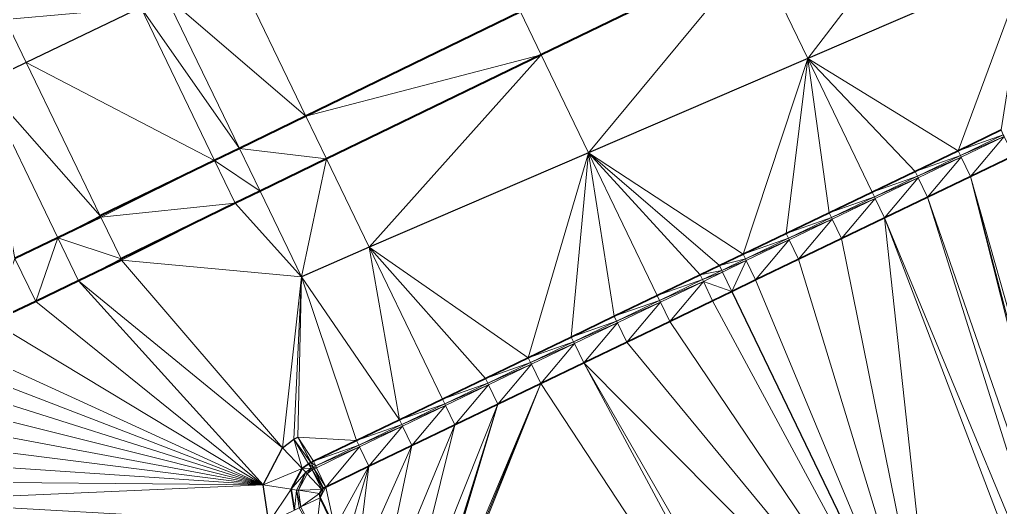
# Model space of a CAD drawing. Header units: metres. Extents: x 246428 to 246884, y 7418966 to 7419490.
# Drawn here: x 246556.72 to 246577.28, y 7419374.06 to 7419384.3 of the extents above; entities that cross this region are included whole.
import ezdxf

# ---------------------------------------------------------------- set-up
doc = ezdxf.new("R2010")
doc.units = ezdxf.units.M
doc.linetypes.add('blank name', pattern=[0])
doc.linetypes.add('HIDDEN', pattern=[9.525, 6.35, -3.175])
doc.layers.add('_12D_UNMAPPED', color=7, linetype='Continuous')
for name, color, linetype, lineweight in [('BATTER', 250, 'HIDDEN', 25), ('DRAINAGE_SWALE', 7, 'CHANNEL_DASHDOT_X4', 40), ('GRADELINES', 250, 'HIDDEN', 25)]:
    doc.layers.add(name, color=color, linetype=linetype, lineweight=lineweight)
for name, color, linetype, lineweight, true_color in [('KERB_BACK', 7, 'Continuous', 35, 0x5fd2ff), ('KERB_LINE', 7, 'Continuous', 18, 0xb9b9b9), ('KERB_LIP', 7, 'Continuous', 35, 0x5fd2ff), ('KERB_TOP', 7, 'Continuous', 18, 0xb9b9b9)]:
    doc.layers.add(name, color=color, linetype=linetype, lineweight=lineweight, true_color=true_color)
doc.styles.get("Standard").update_dxf_attribs({"font": 'romans.shx', "width": 0.65})
doc.linetypes.add('CHANNEL_DASHDOT_X4', pattern='A,6,-1,1,-1,0.004,[">",Standard,S=4,R=0,X=0,Y=-1.7144],0.004,1,-1,6,-1,1,-1', length=20.008)

msp = doc.modelspace()

# ---------------------------------------------------------------- linework, layer by layer
at = {"layer": '_12D_UNMAPPED', "color": 3, "linetype": 'blank name', "lineweight": 0}
for points in [[(246572.151, 7419385.741, 31.623), (246576.648, 7419387.926, 31.702), (246573.24, 7419383.483, 32.25)], [(246576.648, 7419387.926, 31.702), (246577.838, 7419385.459, 32.387), (246573.24, 7419383.483, 32.25)], [(246567.653, 7419383.557, 31.545), (246567.219, 7419384.457, 31.525), (246572.151, 7419385.741, 31.623)], [(246568.644, 7419381.503, 32.115), (246567.653, 7419383.557, 31.545), (246572.151, 7419385.741, 31.623)], [(246568.644, 7419381.503, 32.115), (246572.151, 7419385.741, 31.623), (246573.24, 7419383.483, 32.25)], [(246559.78, 7419384.804, 32.312), (246561.176, 7419385.477, 32.335), (246562.722, 7419382.273, 31.446)], [(246561.176, 7419385.477, 32.335), (246567.219, 7419384.457, 31.525), (246562.722, 7419382.273, 31.446)], [(246577.838, 7419385.459, 32.387), (246576.392, 7419381.546, 32.422), (246573.24, 7419383.483, 32.25)], [(246577.293, 7419381.981, 32.447), (246576.392, 7419381.546, 32.422), (246577.838, 7419385.459, 32.387)], [(246559.259, 7419384.552, 32.304), (246559.78, 7419384.804, 32.312), (246561.327, 7419381.595, 31.422)], [(246559.78, 7419384.804, 32.312), (246562.722, 7419382.273, 31.446), (246561.327, 7419381.595, 31.422)], [(246559.78, 7419384.804, 32.312), (246561.327, 7419381.595, 31.422), (246561.327, 7419381.595, 31.422)], [(246559.78, 7419384.804, 32.312), (246559.78, 7419384.804, 32.312), (246561.327, 7419381.595, 31.422)], [(246556.426, 7419384.296, 32.274), (246559.259, 7419384.552, 32.304), (246556.86, 7419383.396, 32.264)], [(246556.86, 7419383.396, 32.264), (246559.259, 7419384.552, 32.304), (246560.807, 7419381.342, 31.413)], [(246559.259, 7419384.552, 32.304), (246561.327, 7419381.595, 31.422), (246560.807, 7419381.342, 31.413)], [(246559.259, 7419384.552, 32.304), (246559.259, 7419384.552, 32.304), (246560.807, 7419381.342, 31.413)], [(246559.259, 7419384.552, 32.304), (246560.807, 7419381.342, 31.413), (246560.807, 7419381.342, 31.413)], [(246562.722, 7419382.273, 31.446), (246567.219, 7419384.457, 31.525), (246567.653, 7419383.557, 31.545)], [(246556.426, 7419384.296, 32.274), (246556.86, 7419383.396, 32.264), (246555.959, 7419382.961, 32.234)], [(246556.86, 7419383.396, 32.264), (246556.426, 7419384.296, 32.274), (246556.86, 7419383.396, 32.264)], [(246556.426, 7419384.296, 32.274), (246556.426, 7419384.296, 32.274), (246556.86, 7419383.396, 32.264)], [(246556.426, 7419384.296, 32.274), (246556.86, 7419383.396, 32.264), (246556.86, 7419383.396, 32.264)], [(246562.722, 7419382.273, 31.446), (246567.653, 7419383.557, 31.545), (246563.156, 7419381.372, 31.466)], [(246563.156, 7419381.372, 31.466), (246567.653, 7419383.557, 31.545), (246564.05, 7419379.519, 31.98)], [(246567.653, 7419383.557, 31.545), (246568.644, 7419381.503, 32.115), (246564.05, 7419379.519, 31.98)], [(246571.888, 7419379.374, 32.301), (246568.644, 7419381.503, 32.115), (246573.24, 7419383.483, 32.25)], [(246572.789, 7419379.809, 32.325), (246571.888, 7419379.374, 32.301), (246573.24, 7419383.483, 32.25)], [(246573.69, 7419380.243, 32.349), (246572.789, 7419379.809, 32.325), (246573.24, 7419383.483, 32.25)], [(246575.491, 7419381.112, 32.398), (246574.59, 7419380.677, 32.374), (246573.24, 7419383.483, 32.25)], [(246574.59, 7419380.677, 32.374), (246573.69, 7419380.243, 32.349), (246573.24, 7419383.483, 32.25)], [(246576.392, 7419381.546, 32.422), (246575.491, 7419381.112, 32.398), (246573.24, 7419383.483, 32.25)], [(246555.959, 7419382.961, 32.234), (246556.86, 7419383.396, 32.264), (246558.412, 7419380.179, 31.371)], [(246556.86, 7419383.396, 32.264), (246558.412, 7419380.179, 31.371), (246558.412, 7419380.179, 31.371)], [(246556.86, 7419383.396, 32.264), (246556.86, 7419383.396, 32.264), (246558.412, 7419380.179, 31.371)], [(246556.86, 7419383.396, 32.264), (246556.86, 7419383.396, 32.264), (246556.86, 7419383.396, 32.264)], [(246556.86, 7419383.396, 32.264), (246560.807, 7419381.342, 31.413), (246558.412, 7419380.179, 31.371)], [(246555.959, 7419382.961, 32.234), (246557.523, 7419379.719, 31.334), (246556.622, 7419379.284, 31.304)], [(246557.523, 7419379.719, 31.334), (246555.959, 7419382.961, 32.234), (246558.412, 7419380.179, 31.371)], [(246561.327, 7419381.595, 31.422), (246562.722, 7419382.273, 31.446), (246563.156, 7419381.372, 31.466)], [(246577.34, 7419381.881, 32.447), (246576.392, 7419381.546, 32.422), (246577.293, 7419381.981, 32.447)], [(246577.34, 7419381.881, 32.447), (246576.44, 7419381.447, 32.422), (246576.392, 7419381.546, 32.422)], [(246577.358, 7419381.845, 32.297), (246576.44, 7419381.447, 32.422), (246577.34, 7419381.881, 32.447)], [(246577.358, 7419381.845, 32.297), (246576.457, 7419381.411, 32.272), (246576.44, 7419381.447, 32.422)], [(246576.652, 7419381.006, 32.297), (246576.457, 7419381.411, 32.272), (246577.358, 7419381.845, 32.297)], [(246577.553, 7419381.44, 32.322), (246576.652, 7419381.006, 32.297), (246577.358, 7419381.845, 32.297)], [(246560.807, 7419381.342, 31.413), (246561.327, 7419381.595, 31.422), (246561.761, 7419380.694, 31.442)], [(246561.327, 7419381.595, 31.422), (246561.761, 7419380.694, 31.442), (246561.761, 7419380.694, 31.442)], [(246561.327, 7419381.595, 31.422), (246561.327, 7419381.595, 31.422), (246561.761, 7419380.694, 31.442)], [(246561.327, 7419381.595, 31.422), (246563.156, 7419381.372, 31.466), (246561.761, 7419380.694, 31.442)], [(246561.761, 7419380.694, 31.442), (246563.156, 7419381.372, 31.466), (246562.626, 7419378.903, 31.939)], [(246563.156, 7419381.372, 31.466), (246564.05, 7419379.519, 31.98), (246562.626, 7419378.903, 31.939)], [(246568.644, 7419381.503, 32.115), (246567.384, 7419377.202, 32.087), (246564.05, 7419379.519, 31.98)], [(246568.285, 7419377.637, 32.132), (246567.384, 7419377.202, 32.087), (246568.644, 7419381.503, 32.115)], [(246569.186, 7419378.071, 32.177), (246568.285, 7419377.637, 32.132), (246568.644, 7419381.503, 32.115)], [(246570.087, 7419378.506, 32.222), (246569.186, 7419378.071, 32.177), (246568.644, 7419381.503, 32.115)], [(246571.389, 7419379.134, 32.287), (246568.644, 7419381.503, 32.115), (246571.888, 7419379.374, 32.301)], [(246570.087, 7419378.506, 32.222), (246568.644, 7419381.503, 32.115), (246570.987, 7419378.94, 32.267)], [(246570.987, 7419378.94, 32.267), (246568.644, 7419381.503, 32.115), (246571.389, 7419379.134, 32.287)], [(246576.44, 7419381.447, 32.422), (246575.491, 7419381.112, 32.398), (246576.392, 7419381.546, 32.422)], [(246576.44, 7419381.447, 32.422), (246575.539, 7419381.013, 32.398), (246575.491, 7419381.112, 32.398)], [(246576.457, 7419381.411, 32.272), (246575.539, 7419381.013, 32.398), (246576.44, 7419381.447, 32.422)], [(246576.457, 7419381.411, 32.272), (246575.556, 7419380.977, 32.248), (246575.539, 7419381.013, 32.398)], [(246575.752, 7419380.571, 32.273), (246575.556, 7419380.977, 32.248), (246576.457, 7419381.411, 32.272)], [(246576.652, 7419381.006, 32.297), (246575.752, 7419380.571, 32.273), (246576.457, 7419381.411, 32.272)], [(246579.807, 7419369.855, 32.418), (246576.652, 7419381.006, 32.297), (246577.553, 7419381.44, 32.322)], [(246560.807, 7419381.342, 31.413), (246558.424, 7419380.153, 31.364), (246558.412, 7419380.179, 31.371)], [(246558.424, 7419380.153, 31.364), (246560.807, 7419381.342, 31.413), (246561.241, 7419380.442, 31.433)], [(246560.807, 7419381.342, 31.413), (246561.761, 7419380.694, 31.442), (246561.241, 7419380.442, 31.433)], [(246560.807, 7419381.342, 31.413), (246560.807, 7419381.342, 31.413), (246561.241, 7419380.442, 31.433)], [(246560.807, 7419381.342, 31.413), (246561.241, 7419380.442, 31.433), (246561.241, 7419380.442, 31.433)], [(246575.539, 7419381.013, 32.398), (246574.59, 7419380.677, 32.374), (246575.491, 7419381.112, 32.398)], [(246575.539, 7419381.013, 32.398), (246574.638, 7419380.578, 32.374), (246574.59, 7419380.677, 32.374)], [(246575.556, 7419380.977, 32.248), (246574.638, 7419380.578, 32.374), (246575.539, 7419381.013, 32.398)], [(246575.556, 7419380.977, 32.248), (246574.655, 7419380.542, 32.224), (246574.638, 7419380.578, 32.374)], [(246574.851, 7419380.137, 32.249), (246574.655, 7419380.542, 32.224), (246575.556, 7419380.977, 32.248)], [(246575.752, 7419380.571, 32.273), (246574.851, 7419380.137, 32.249), (246575.556, 7419380.977, 32.248)], [(246579.476, 7419369.826, 32.409), (246575.752, 7419380.571, 32.273), (246576.652, 7419381.006, 32.297)], [(246579.57, 7419369.838, 32.411), (246579.476, 7419369.826, 32.409), (246576.652, 7419381.006, 32.297)], [(246579.807, 7419369.855, 32.418), (246579.57, 7419369.838, 32.411), (246576.652, 7419381.006, 32.297)], [(246561.241, 7419380.442, 31.433), (246561.761, 7419380.694, 31.442), (246562.626, 7419378.903, 31.939)], [(246561.761, 7419380.694, 31.442), (246561.761, 7419380.694, 31.442), (246562.626, 7419378.903, 31.939)], [(246574.638, 7419380.578, 32.374), (246573.69, 7419380.243, 32.349), (246574.59, 7419380.677, 32.374)], [(246574.638, 7419380.578, 32.374), (246573.737, 7419380.144, 32.349), (246573.69, 7419380.243, 32.349)], [(246574.655, 7419380.542, 32.224), (246573.737, 7419380.144, 32.349), (246574.638, 7419380.578, 32.374)], [(246574.655, 7419380.542, 32.224), (246573.755, 7419380.108, 32.199), (246573.737, 7419380.144, 32.349)], [(246573.95, 7419379.703, 32.224), (246573.755, 7419380.108, 32.199), (246574.655, 7419380.542, 32.224)], [(246574.851, 7419380.137, 32.249), (246573.95, 7419379.703, 32.224), (246574.655, 7419380.542, 32.224)], [(246579.149, 7419369.762, 32.4), (246574.851, 7419380.137, 32.249), (246575.752, 7419380.571, 32.273)], [(246579.476, 7419369.826, 32.409), (246579.149, 7419369.762, 32.4), (246575.752, 7419380.571, 32.273)], [(246558.424, 7419380.153, 31.364), (246561.241, 7419380.442, 31.433), (246558.846, 7419379.278, 31.391)], [(246561.241, 7419380.442, 31.433), (246558.858, 7419379.252, 31.384), (246558.846, 7419379.278, 31.391)], [(246558.858, 7419379.252, 31.384), (246561.241, 7419380.442, 31.433), (246562.626, 7419378.903, 31.939)], [(246561.241, 7419380.442, 31.433), (246561.241, 7419380.442, 31.433), (246562.626, 7419378.903, 31.939)], [(246558.424, 7419380.153, 31.364), (246557.523, 7419379.719, 31.334), (246558.412, 7419380.179, 31.371)], [(246557.523, 7419379.719, 31.334), (246558.424, 7419380.153, 31.364), (246558.846, 7419379.278, 31.391)], [(246558.412, 7419380.179, 31.371), (246558.424, 7419380.153, 31.364), (246558.412, 7419380.179, 31.371)], [(246558.424, 7419380.153, 31.364), (246558.846, 7419379.278, 31.391), (246558.846, 7419379.278, 31.391)], [(246573.737, 7419380.144, 32.349), (246572.789, 7419379.809, 32.325), (246573.69, 7419380.243, 32.349)], [(246573.737, 7419380.144, 32.349), (246572.837, 7419379.71, 32.325), (246572.789, 7419379.809, 32.325)], [(246573.755, 7419380.108, 32.199), (246572.837, 7419379.71, 32.325), (246573.737, 7419380.144, 32.349)], [(246575.993, 7419369.586, 32.31), (246573.95, 7419379.703, 32.224), (246574.851, 7419380.137, 32.249)], [(246578.831, 7419369.662, 32.391), (246575.993, 7419369.586, 32.31), (246574.851, 7419380.137, 32.249)], [(246579.149, 7419369.762, 32.4), (246578.831, 7419369.662, 32.391), (246574.851, 7419380.137, 32.249)], [(246573.755, 7419380.108, 32.199), (246572.854, 7419379.674, 32.175), (246572.837, 7419379.71, 32.325)], [(246573.05, 7419379.268, 32.2), (246572.854, 7419379.674, 32.175), (246573.755, 7419380.108, 32.199)], [(246573.95, 7419379.703, 32.224), (246573.05, 7419379.268, 32.2), (246573.755, 7419380.108, 32.199)], [(246556.622, 7419379.284, 31.304), (246557.523, 7419379.719, 31.334), (246557.057, 7419378.384, 31.324)], [(246557.523, 7419379.719, 31.334), (246557.958, 7419378.818, 31.354), (246557.057, 7419378.384, 31.324)], [(246557.958, 7419378.818, 31.354), (246557.523, 7419379.719, 31.334), (246558.846, 7419379.278, 31.391)], [(246572.837, 7419379.71, 32.325), (246571.888, 7419379.374, 32.301), (246572.789, 7419379.809, 32.325)], [(246564.05, 7419379.519, 31.98), (246564.682, 7419375.899, 31.952), (246562.626, 7419378.903, 31.939)], [(246566.484, 7419376.768, 32.042), (246565.583, 7419376.334, 31.997), (246564.05, 7419379.519, 31.98)], [(246565.583, 7419376.334, 31.997), (246564.682, 7419375.899, 31.952), (246564.05, 7419379.519, 31.98)], [(246567.384, 7419377.202, 32.087), (246566.484, 7419376.768, 32.042), (246564.05, 7419379.519, 31.98)], [(246572.837, 7419379.71, 32.325), (246571.936, 7419379.275, 32.301), (246571.888, 7419379.374, 32.301)], [(246572.854, 7419379.674, 32.175), (246571.936, 7419379.275, 32.301), (246572.837, 7419379.71, 32.325)], [(246572.854, 7419379.674, 32.175), (246571.953, 7419379.239, 32.151), (246571.936, 7419379.275, 32.301)], [(246572.149, 7419378.834, 32.176), (246571.953, 7419379.239, 32.151), (246572.854, 7419379.674, 32.175)], [(246573.05, 7419379.268, 32.2), (246572.149, 7419378.834, 32.176), (246572.854, 7419379.674, 32.175)], [(246575.993, 7419369.586, 32.31), (246573.05, 7419379.268, 32.2), (246573.95, 7419379.703, 32.224)], [(246571.936, 7419379.275, 32.301), (246571.389, 7419379.134, 32.287), (246571.888, 7419379.374, 32.301)], [(246556.622, 7419379.284, 31.304), (246557.057, 7419378.384, 31.324), (246556.153, 7419377.955, 31.316)], [(246558.858, 7419379.252, 31.384), (246557.958, 7419378.818, 31.354), (246558.846, 7419379.278, 31.391)], [(246558.858, 7419379.252, 31.384), (246562.233, 7419375.315, 31.853), (246557.958, 7419378.818, 31.354)], [(246558.846, 7419379.278, 31.391), (246558.858, 7419379.252, 31.384), (246558.846, 7419379.278, 31.391)], [(246562.233, 7419375.315, 31.853), (246558.858, 7419379.252, 31.384), (246562.626, 7419378.903, 31.939)], [(246571.437, 7419379.035, 32.287), (246570.987, 7419378.94, 32.267), (246571.389, 7419379.134, 32.287)], [(246571.936, 7419379.275, 32.301), (246571.437, 7419379.035, 32.287), (246571.389, 7419379.134, 32.287)], [(246571.953, 7419379.239, 32.151), (246571.437, 7419379.035, 32.287), (246571.936, 7419379.275, 32.301)], [(246571.953, 7419379.239, 32.151), (246571.454, 7419378.998, 32.137), (246571.437, 7419379.035, 32.287)], [(246571.454, 7419378.998, 32.137), (246571.953, 7419379.239, 32.151), (246571.65, 7419378.593, 32.162)], [(246571.953, 7419379.239, 32.151), (246572.149, 7419378.834, 32.176), (246571.65, 7419378.593, 32.162)], [(246575.993, 7419369.586, 32.31), (246572.149, 7419378.834, 32.176), (246573.05, 7419379.268, 32.2)], [(246562.472, 7419375.494, 31.853), (246562.233, 7419375.315, 31.853), (246562.626, 7419378.903, 31.939)], [(246562.553, 7419375.538, 31.854), (246562.472, 7419375.494, 31.853), (246562.626, 7419378.903, 31.939)], [(246563.782, 7419375.465, 31.907), (246562.553, 7419375.538, 31.854), (246562.626, 7419378.903, 31.939)], [(246564.682, 7419375.899, 31.952), (246563.782, 7419375.465, 31.907), (246562.626, 7419378.903, 31.939)], [(246571.035, 7419378.841, 32.267), (246570.087, 7419378.506, 32.222), (246570.987, 7419378.94, 32.267)], [(246571.437, 7419379.035, 32.287), (246571.035, 7419378.841, 32.267), (246570.987, 7419378.94, 32.267)], [(246571.454, 7419378.998, 32.137), (246571.035, 7419378.841, 32.267), (246571.437, 7419379.035, 32.287)], [(246571.454, 7419378.998, 32.137), (246571.053, 7419378.805, 32.117), (246571.035, 7419378.841, 32.267)], [(246571.053, 7419378.805, 32.117), (246571.454, 7419378.998, 32.137), (246571.65, 7419378.593, 32.162)], [(246557.958, 7419378.818, 31.354), (246561.823, 7419374.533, 31.854), (246557.057, 7419378.384, 31.324)], [(246562.233, 7419375.315, 31.853), (246561.823, 7419374.533, 31.854), (246557.958, 7419378.818, 31.354)], [(246570.134, 7419378.406, 32.222), (246570.087, 7419378.506, 32.222), (246571.035, 7419378.841, 32.267)], [(246571.053, 7419378.805, 32.117), (246570.134, 7419378.406, 32.222), (246571.035, 7419378.841, 32.267)], [(246570.152, 7419378.37, 32.072), (246570.134, 7419378.406, 32.222), (246571.053, 7419378.805, 32.117)], [(246570.347, 7419377.965, 32.097), (246570.152, 7419378.37, 32.072), (246571.053, 7419378.805, 32.117)], [(246571.248, 7419378.399, 32.142), (246570.347, 7419377.965, 32.097), (246571.053, 7419378.805, 32.117)], [(246571.248, 7419378.399, 32.142), (246571.053, 7419378.805, 32.117), (246571.65, 7419378.593, 32.162)], [(246572.149, 7419378.834, 32.176), (246575.993, 7419369.586, 32.31), (246571.65, 7419378.593, 32.162)], [(246570.134, 7419378.406, 32.222), (246569.186, 7419378.071, 32.177), (246570.087, 7419378.506, 32.222)], [(246575.993, 7419369.586, 32.31), (246571.248, 7419378.399, 32.142), (246571.65, 7419378.593, 32.162)], [(246571.65, 7419378.593, 32.162), (246571.248, 7419378.399, 32.142), (246571.65, 7419378.593, 32.162)], [(246575.993, 7419369.586, 32.31), (246571.65, 7419378.593, 32.162), (246571.65, 7419378.593, 32.162)], [(246557.057, 7419378.384, 31.324), (246561.823, 7419374.533, 31.854), (246556.153, 7419377.955, 31.316)], [(246570.134, 7419378.406, 32.222), (246569.234, 7419377.972, 32.177), (246569.186, 7419378.071, 32.177)], [(246570.152, 7419378.37, 32.072), (246569.234, 7419377.972, 32.177), (246570.134, 7419378.406, 32.222)], [(246570.152, 7419378.37, 32.072), (246569.251, 7419377.936, 32.027), (246569.234, 7419377.972, 32.177)], [(246569.447, 7419377.531, 32.052), (246569.251, 7419377.936, 32.027), (246570.152, 7419378.37, 32.072)], [(246570.347, 7419377.965, 32.097), (246569.447, 7419377.531, 32.052), (246570.152, 7419378.37, 32.072)], [(246575.993, 7419369.586, 32.31), (246570.347, 7419377.965, 32.097), (246571.248, 7419378.399, 32.142)], [(246561.823, 7419374.533, 31.854), (246555.457, 7419377.454, 31.261), (246556.153, 7419377.955, 31.316)], [(246569.234, 7419377.972, 32.177), (246568.285, 7419377.637, 32.132), (246569.186, 7419378.071, 32.177)], [(246569.234, 7419377.972, 32.177), (246568.333, 7419377.538, 32.132), (246568.285, 7419377.637, 32.132)], [(246569.251, 7419377.936, 32.027), (246568.333, 7419377.538, 32.132), (246569.234, 7419377.972, 32.177)], [(246569.251, 7419377.936, 32.027), (246568.35, 7419377.502, 31.982), (246568.333, 7419377.538, 32.132)], [(246568.546, 7419377.096, 32.007), (246568.35, 7419377.502, 31.982), (246569.251, 7419377.936, 32.027)], [(246569.447, 7419377.531, 32.052), (246568.546, 7419377.096, 32.007), (246569.251, 7419377.936, 32.027)], [(246570.347, 7419377.965, 32.097), (246575.993, 7419369.586, 32.31), (246569.447, 7419377.531, 32.052)], [(246568.333, 7419377.538, 32.132), (246567.384, 7419377.202, 32.087), (246568.285, 7419377.637, 32.132)], [(246568.333, 7419377.538, 32.132), (246567.432, 7419377.103, 32.087), (246567.384, 7419377.202, 32.087)], [(246568.35, 7419377.502, 31.982), (246567.432, 7419377.103, 32.087), (246568.333, 7419377.538, 32.132)], [(246568.35, 7419377.502, 31.982), (246567.45, 7419377.067, 31.937), (246567.432, 7419377.103, 32.087)], [(246567.645, 7419376.662, 31.962), (246567.45, 7419377.067, 31.937), (246568.35, 7419377.502, 31.982)], [(246568.546, 7419377.096, 32.007), (246567.645, 7419376.662, 31.962), (246568.35, 7419377.502, 31.982)], [(246575.993, 7419369.586, 32.31), (246568.546, 7419377.096, 32.007), (246569.447, 7419377.531, 32.052)], [(246555.457, 7419377.454, 31.261), (246561.823, 7419374.533, 31.854), (246555.127, 7419377.117, 31.228)], [(246555.127, 7419377.117, 31.228), (246561.823, 7419374.533, 31.854), (246554.838, 7419376.747, 31.195)], [(246567.432, 7419377.103, 32.087), (246566.484, 7419376.768, 32.042), (246567.384, 7419377.202, 32.087)], [(246567.432, 7419377.103, 32.087), (246566.532, 7419376.669, 32.042), (246566.484, 7419376.768, 32.042)], [(246567.45, 7419377.067, 31.937), (246566.532, 7419376.669, 32.042), (246567.432, 7419377.103, 32.087)], [(246567.45, 7419377.067, 31.937), (246566.549, 7419376.633, 31.892), (246566.532, 7419376.669, 32.042)], [(246566.744, 7419376.228, 31.917), (246566.549, 7419376.633, 31.892), (246567.45, 7419377.067, 31.937)], [(246567.645, 7419376.662, 31.962), (246566.744, 7419376.228, 31.917), (246567.45, 7419377.067, 31.937)], [(246573.856, 7419367.199, 32.197), (246567.645, 7419376.662, 31.962), (246568.546, 7419377.096, 32.007)], [(246574.129, 7419367.39, 32.21), (246573.856, 7419367.199, 32.197), (246568.546, 7419377.096, 32.007)], [(246575.993, 7419369.586, 32.31), (246574.129, 7419367.39, 32.21), (246568.546, 7419377.096, 32.007)], [(246554.838, 7419376.747, 31.195), (246561.823, 7419374.533, 31.854), (246554.592, 7419376.35, 31.162)], [(246564.991, 7419370.164, 31.797), (246564.954, 7419370.257, 31.796), (246567.645, 7419376.662, 31.962)], [(246564.954, 7419370.257, 31.796), (246566.744, 7419376.228, 31.917), (246567.645, 7419376.662, 31.962)], [(246565.021, 7419370.067, 31.798), (246564.991, 7419370.164, 31.797), (246567.645, 7419376.662, 31.962)], [(246573.856, 7419367.199, 32.197), (246565.021, 7419370.067, 31.798), (246567.645, 7419376.662, 31.962)], [(246566.532, 7419376.669, 32.042), (246565.583, 7419376.334, 31.997), (246566.484, 7419376.768, 32.042)], [(246566.532, 7419376.669, 32.042), (246565.631, 7419376.235, 31.997), (246565.583, 7419376.334, 31.997)], [(246566.549, 7419376.633, 31.892), (246565.631, 7419376.235, 31.997), (246566.532, 7419376.669, 32.042)], [(246566.549, 7419376.633, 31.892), (246565.648, 7419376.199, 31.847), (246565.631, 7419376.235, 31.997)], [(246565.844, 7419375.793, 31.872), (246565.648, 7419376.199, 31.847), (246566.549, 7419376.633, 31.892)], [(246566.744, 7419376.228, 31.917), (246565.844, 7419375.793, 31.872), (246566.549, 7419376.633, 31.892)], [(246554.592, 7419376.35, 31.162), (246561.823, 7419374.533, 31.854), (246554.394, 7419375.93, 31.129)], [(246564.912, 7419370.348, 31.794), (246564.634, 7419370.924, 31.785), (246566.744, 7419376.228, 31.917)], [(246564.634, 7419370.924, 31.785), (246565.844, 7419375.793, 31.872), (246566.744, 7419376.228, 31.917)], [(246565.631, 7419376.235, 31.997), (246564.682, 7419375.899, 31.952), (246565.583, 7419376.334, 31.997)], [(246565.631, 7419376.235, 31.997), (246564.73, 7419375.8, 31.952), (246564.682, 7419375.899, 31.952)], [(246565.648, 7419376.199, 31.847), (246564.73, 7419375.8, 31.952), (246565.631, 7419376.235, 31.997)], [(246564.928, 7419370.316, 31.795), (246564.912, 7419370.348, 31.794), (246566.744, 7419376.228, 31.917)], [(246564.954, 7419370.257, 31.796), (246564.928, 7419370.316, 31.795), (246566.744, 7419376.228, 31.917)], [(246565.648, 7419376.199, 31.847), (246564.747, 7419375.764, 31.802), (246564.73, 7419375.8, 31.952)], [(246564.943, 7419375.359, 31.827), (246564.747, 7419375.764, 31.802), (246565.648, 7419376.199, 31.847)], [(246565.844, 7419375.793, 31.872), (246564.943, 7419375.359, 31.827), (246565.648, 7419376.199, 31.847)], [(246554.394, 7419375.93, 31.129), (246561.823, 7419374.533, 31.854), (246554.243, 7419375.495, 31.097)], [(246564.73, 7419375.8, 31.952), (246563.782, 7419375.465, 31.907), (246564.682, 7419375.899, 31.952)], [(246564.73, 7419375.8, 31.952), (246563.829, 7419375.366, 31.907), (246563.782, 7419375.465, 31.907)], [(246564.747, 7419375.764, 31.802), (246563.829, 7419375.366, 31.907), (246564.73, 7419375.8, 31.952)], [(246564.747, 7419375.764, 31.802), (246563.847, 7419375.33, 31.757), (246563.829, 7419375.366, 31.907)], [(246564.042, 7419374.924, 31.782), (246563.847, 7419375.33, 31.757), (246564.747, 7419375.764, 31.802)], [(246564.943, 7419375.359, 31.827), (246564.042, 7419374.924, 31.782), (246564.747, 7419375.764, 31.802)], [(246564.634, 7419370.924, 31.785), (246564.2, 7419371.825, 31.77), (246565.844, 7419375.793, 31.872)], [(246564.2, 7419371.825, 31.77), (246564.943, 7419375.359, 31.827), (246565.844, 7419375.793, 31.872)], [(246561.823, 7419374.533, 31.854), (246554.141, 7419375.05, 31.065), (246554.243, 7419375.495, 31.097)], [(246562.644, 7419374.878, 31.859), (246562.233, 7419375.315, 31.853), (246562.472, 7419375.494, 31.853)], [(246562.822, 7419375.002, 31.86), (246562.472, 7419375.494, 31.853), (246562.553, 7419375.538, 31.854)], [(246562.777, 7419374.977, 31.859), (246562.644, 7419374.878, 31.859), (246562.472, 7419375.494, 31.853)], [(246562.822, 7419375.002, 31.86), (246562.777, 7419374.977, 31.859), (246562.472, 7419375.494, 31.853)], [(246562.832, 7419375.007, 31.86), (246562.822, 7419375.002, 31.86), (246562.553, 7419375.538, 31.854)], [(246563.782, 7419375.465, 31.907), (246562.881, 7419375.031, 31.862), (246562.553, 7419375.538, 31.854)], [(246562.881, 7419375.031, 31.862), (246562.832, 7419375.007, 31.86), (246562.553, 7419375.538, 31.854)], [(246562.822, 7419375.002, 31.86), (246562.822, 7419375.002, 31.86), (246562.553, 7419375.538, 31.854)], [(246563.829, 7419375.366, 31.907), (246562.881, 7419375.031, 31.862), (246563.782, 7419375.465, 31.907)], [(246562.644, 7419374.878, 31.859), (246561.823, 7419374.533, 31.854), (246562.233, 7419375.315, 31.853)], [(246562.929, 7419374.931, 31.862), (246562.881, 7419375.031, 31.862), (246563.829, 7419375.366, 31.907)], [(246563.847, 7419375.33, 31.757), (246562.929, 7419374.931, 31.862), (246563.829, 7419375.366, 31.907)], [(246562.946, 7419374.895, 31.712), (246562.929, 7419374.931, 31.862), (246563.847, 7419375.33, 31.757)], [(246563.141, 7419374.49, 31.737), (246562.946, 7419374.895, 31.712), (246563.847, 7419375.33, 31.757)], [(246564.042, 7419374.924, 31.782), (246563.141, 7419374.49, 31.737), (246563.847, 7419375.33, 31.757)], [(246564.943, 7419375.359, 31.827), (246564.2, 7419371.825, 31.77), (246563.765, 7419372.726, 31.755)], [(246564.943, 7419375.359, 31.827), (246563.765, 7419372.726, 31.755), (246564.042, 7419374.924, 31.782)], [(246554.083, 7419374.606, 31.033), (246554.141, 7419375.05, 31.065), (246561.823, 7419374.533, 31.854)], [(246562.871, 7419374.904, 31.86), (246562.777, 7419374.977, 31.859), (246562.822, 7419375.002, 31.86)], [(246562.871, 7419374.904, 31.86), (246562.822, 7419375.002, 31.86), (246562.832, 7419375.007, 31.86)], [(246562.871, 7419374.904, 31.86), (246562.871, 7419374.904, 31.86), (246562.822, 7419375.002, 31.86)], [(246562.871, 7419374.904, 31.86), (246562.822, 7419375.002, 31.86), (246562.822, 7419375.002, 31.86)], [(246562.929, 7419374.931, 31.862), (246562.832, 7419375.007, 31.86), (246562.881, 7419375.031, 31.862)], [(246562.929, 7419374.931, 31.862), (246562.88, 7419374.908, 31.86), (246562.832, 7419375.007, 31.86)], [(246562.88, 7419374.908, 31.86), (246562.871, 7419374.904, 31.86), (246562.832, 7419375.007, 31.86)], [(246562.644, 7419374.878, 31.859), (246562.416, 7419374.443, 31.86), (246561.823, 7419374.533, 31.854)], [(246562.719, 7419374.798, 31.859), (246562.416, 7419374.443, 31.86), (246562.644, 7419374.878, 31.859)], [(246562.719, 7419374.798, 31.859), (246562.525, 7419374.427, 31.86), (246562.416, 7419374.443, 31.86)], [(246562.564, 7419374.421, 31.71), (246562.525, 7419374.427, 31.86), (246562.719, 7419374.798, 31.859)], [(246562.747, 7419374.769, 31.709), (246562.564, 7419374.421, 31.71), (246562.719, 7419374.798, 31.859)], [(246562.832, 7419374.883, 31.859), (246562.644, 7419374.878, 31.859), (246562.777, 7419374.977, 31.859)], [(246562.832, 7419374.883, 31.859), (246562.719, 7419374.798, 31.859), (246562.644, 7419374.878, 31.859)], [(246562.747, 7419374.769, 31.709), (246562.719, 7419374.798, 31.859), (246562.832, 7419374.883, 31.859)], [(246562.853, 7419374.848, 31.709), (246562.747, 7419374.769, 31.709), (246562.832, 7419374.883, 31.859)], [(246563.055, 7419374.441, 31.734), (246562.747, 7419374.769, 31.709), (246562.853, 7419374.848, 31.709)], [(246562.871, 7419374.904, 31.86), (246562.832, 7419374.883, 31.859), (246562.777, 7419374.977, 31.859)], [(246562.853, 7419374.848, 31.709), (246562.832, 7419374.883, 31.859), (246562.871, 7419374.904, 31.86)], [(246562.889, 7419374.868, 31.71), (246562.853, 7419374.848, 31.709), (246562.871, 7419374.904, 31.86)], [(246563.091, 7419374.466, 31.735), (246562.853, 7419374.848, 31.709), (246562.889, 7419374.868, 31.71)], [(246563.091, 7419374.466, 31.735), (246563.082, 7419374.461, 31.734), (246562.853, 7419374.848, 31.709)], [(246563.082, 7419374.461, 31.734), (246563.055, 7419374.441, 31.734), (246562.853, 7419374.848, 31.709)], [(246562.889, 7419374.868, 31.71), (246562.871, 7419374.904, 31.86), (246562.88, 7419374.908, 31.86)], [(246562.889, 7419374.868, 31.71), (246562.889, 7419374.868, 31.71), (246562.871, 7419374.904, 31.86)], [(246562.889, 7419374.868, 31.71), (246562.871, 7419374.904, 31.86), (246562.871, 7419374.904, 31.86)], [(246562.946, 7419374.895, 31.712), (246562.88, 7419374.908, 31.86), (246562.929, 7419374.931, 31.862)], [(246562.946, 7419374.895, 31.712), (246562.897, 7419374.872, 31.71), (246562.88, 7419374.908, 31.86)], [(246562.897, 7419374.872, 31.71), (246562.889, 7419374.868, 31.71), (246562.88, 7419374.908, 31.86)], [(246563.091, 7419374.466, 31.735), (246562.889, 7419374.868, 31.71), (246562.897, 7419374.872, 31.71)], [(246563.091, 7419374.466, 31.735), (246563.091, 7419374.466, 31.735), (246562.889, 7419374.868, 31.71)], [(246563.091, 7419374.466, 31.735), (246562.889, 7419374.868, 31.71), (246562.889, 7419374.868, 31.71)], [(246563.141, 7419374.49, 31.737), (246562.897, 7419374.872, 31.71), (246562.946, 7419374.895, 31.712)], [(246563.141, 7419374.49, 31.737), (246563.093, 7419374.467, 31.735), (246562.897, 7419374.872, 31.71)], [(246563.093, 7419374.467, 31.735), (246563.091, 7419374.466, 31.735), (246562.897, 7419374.872, 31.71)], [(246563.331, 7419373.627, 31.743), (246563.141, 7419374.49, 31.737), (246564.042, 7419374.924, 31.782)], [(246563.534, 7419373.205, 31.748), (246563.331, 7419373.627, 31.743), (246564.042, 7419374.924, 31.782)], [(246563.765, 7419372.726, 31.755), (246563.534, 7419373.205, 31.748), (246564.042, 7419374.924, 31.782)], [(246554.034, 7419374.19, 31.004), (246554.083, 7419374.606, 31.033), (246561.823, 7419374.533, 31.854)], [(246563.055, 7419374.441, 31.734), (246562.564, 7419374.421, 31.71), (246562.747, 7419374.769, 31.709)], [(246554.034, 7419374.19, 31.004), (246561.823, 7419374.533, 31.854), (246561.942, 7419373.745, 31.855)], [(246561.823, 7419374.533, 31.854), (246562.416, 7419374.443, 31.86), (246561.942, 7419373.745, 31.855)], [(246561.823, 7419374.533, 31.854), (246561.942, 7419373.745, 31.855), (246561.942, 7419373.745, 31.855)], [(246562.416, 7419374.443, 31.86), (246562.482, 7419374.006, 31.861), (246561.942, 7419373.745, 31.855)], [(246562.525, 7419374.427, 31.86), (246562.482, 7419374.006, 31.861), (246562.416, 7419374.443, 31.86)], [(246562.525, 7419374.427, 31.86), (246562.581, 7419374.053, 31.861), (246562.482, 7419374.006, 31.861)], [(246562.617, 7419374.071, 31.711), (246562.581, 7419374.053, 31.861), (246562.525, 7419374.427, 31.86)], [(246562.564, 7419374.421, 31.71), (246562.617, 7419374.071, 31.711), (246562.525, 7419374.427, 31.86)], [(246563.055, 7419374.441, 31.734), (246563.009, 7419374.354, 31.735), (246562.564, 7419374.421, 31.71)], [(246563.009, 7419374.354, 31.735), (246562.617, 7419374.071, 31.711), (246562.564, 7419374.421, 31.71)], [(246563.009, 7419374.354, 31.735), (246563.055, 7419374.441, 31.734), (246563.093, 7419374.467, 31.735)], [(246563.023, 7419374.266, 31.736), (246563.009, 7419374.354, 31.735), (246563.093, 7419374.467, 31.735)], [(246563.023, 7419374.266, 31.736), (246563.093, 7419374.467, 31.735), (246563.141, 7419374.49, 31.737)], [(246563.331, 7419373.627, 31.743), (246563.023, 7419374.266, 31.736), (246563.141, 7419374.49, 31.737)], [(246563.055, 7419374.441, 31.734), (246563.082, 7419374.461, 31.734), (246563.093, 7419374.467, 31.735)], [(246563.082, 7419374.461, 31.734), (246563.091, 7419374.466, 31.735), (246563.093, 7419374.467, 31.735)], [(246563.082, 7419374.461, 31.734), (246563.091, 7419374.466, 31.735), (246563.091, 7419374.466, 31.735)], [(246553.987, 7419373.802, 30.976), (246554.034, 7419374.19, 31.004), (246561.942, 7419373.745, 31.855)], [(246563.009, 7419374.354, 31.735), (246563.023, 7419374.266, 31.736), (246562.617, 7419374.071, 31.711)], [(246563.023, 7419374.266, 31.736), (246562.926, 7419373.431, 31.718), (246562.617, 7419374.071, 31.711)], [(246563.023, 7419374.266, 31.736), (246563.331, 7419373.627, 31.743), (246562.926, 7419373.431, 31.718)], [(246562.617, 7419374.071, 31.711), (246562.926, 7419373.431, 31.718), (246562.581, 7419374.053, 31.861)]]:
    msp.add_3dface(points, dxfattribs=at)
at = {"layer": 'BATTER'}
for points in [[(246600.315, 7419404.352, 32.987), (246600.069, 7419404.233, 32.983), (246600.069, 7419404.233, 32.983), (246597.205, 7419402.852, 32.935), (246595.154, 7419401.863, 32.901), (246595.154, 7419401.863, 32.901), (246592.702, 7419400.68, 32.86), (246588.386, 7419398.599, 32.789), (246588.386, 7419398.599, 32.789), (246588.198, 7419398.508, 32.785), (246583.694, 7419396.337, 32.71), (246579.191, 7419394.165, 32.635), (246574.687, 7419391.993, 32.56), (246570.183, 7419389.821, 32.485), (246565.68, 7419387.649, 32.41), (246561.176, 7419385.477, 32.335), (246559.78, 7419384.804, 32.312), (246559.78, 7419384.804, 32.312), (246559.259, 7419384.552, 32.304), (246559.259, 7419384.552, 32.304), (246556.86, 7419383.396, 32.264), (246556.86, 7419383.396, 32.264)], [(246603.733, 7419397.266, 33.007), (246603.487, 7419397.145, 33.003), (246603.487, 7419397.145, 33.003), (246600.631, 7419395.748, 32.955), (246598.585, 7419394.747, 32.921), (246598.585, 7419394.747, 32.921), (246596.14, 7419393.551, 32.88), (246591.836, 7419391.444, 32.809), (246591.836, 7419391.444, 32.809), (246591.644, 7419391.363, 32.803), (246587.04, 7419389.399, 32.663), (246582.438, 7419387.431, 32.524), (246577.838, 7419385.459, 32.387), (246573.24, 7419383.483, 32.25), (246568.644, 7419381.503, 32.115), (246564.05, 7419379.519, 31.98), (246562.626, 7419378.903, 31.939)], [(246556.86, 7419383.396, 32.264), (246555.959, 7419382.961, 32.234)], [(246561.942, 7419373.745, 31.855), (246561.823, 7419374.533, 31.854), (246562.233, 7419375.315, 31.853), (246562.472, 7419375.494, 31.853), (246562.553, 7419375.538, 31.854)]]:
    msp.add_polyline3d(points, dxfattribs=at)
at = {"layer": 'DRAINAGE_SWALE'}
for points in [[(246601.807, 7419401.259, 32.129), (246601.561, 7419401.14, 32.125), (246601.56, 7419401.14, 32.125), (246598.701, 7419399.751, 32.075), (246596.652, 7419398.755, 32.039), (246596.652, 7419398.755, 32.039), (246594.204, 7419397.566, 31.996), (246589.894, 7419395.472, 31.921), (246589.894, 7419395.472, 31.921), (246589.706, 7419395.381, 31.917), (246585.209, 7419393.196, 31.839), (246580.711, 7419391.012, 31.76), (246576.214, 7419388.827, 31.682), (246571.716, 7419386.642, 31.603), (246567.219, 7419384.457, 31.525), (246562.722, 7419382.273, 31.446), (246561.327, 7419381.595, 31.422), (246561.327, 7419381.595, 31.422), (246560.807, 7419381.342, 31.413), (246560.807, 7419381.342, 31.413), (246558.412, 7419380.179, 31.371), (246558.412, 7419380.179, 31.371)], [(246602.241, 7419400.359, 32.149), (246601.995, 7419400.239, 32.145), (246601.995, 7419400.239, 32.145), (246599.136, 7419398.85, 32.095), (246597.087, 7419397.855, 32.059), (246597.087, 7419397.855, 32.059), (246594.638, 7419396.665, 32.016), (246590.328, 7419394.571, 31.941), (246590.328, 7419394.571, 31.941), (246590.141, 7419394.48, 31.937), (246585.643, 7419392.296, 31.859), (246581.146, 7419390.111, 31.78), (246576.648, 7419387.926, 31.702), (246572.151, 7419385.741, 31.623), (246567.653, 7419383.557, 31.545), (246563.156, 7419381.372, 31.466), (246561.761, 7419380.694, 31.442), (246561.761, 7419380.694, 31.442), (246561.241, 7419380.442, 31.433), (246561.241, 7419380.442, 31.433), (246558.846, 7419379.278, 31.391), (246558.846, 7419379.278, 31.391)], [(246558.424, 7419380.153, 31.364), (246557.523, 7419379.719, 31.334), (246556.622, 7419379.284, 31.304)], [(246558.858, 7419379.252, 31.384), (246557.958, 7419378.818, 31.354), (246557.057, 7419378.384, 31.324), (246556.153, 7419377.955, 31.316)]]:
    msp.add_polyline3d(points, dxfattribs=at)
at = {"layer": 'GRADELINES'}
msp.add_polyline3d([(246571.65, 7419378.593, 32.162), (246575.993, 7419369.586, 32.31), (246576.493, 7419368.55, 32.327)], dxfattribs=at)
at = {"layer": 'KERB_BACK'}
msp.add_polyline3d([(246562.482, 7419374.006, 31.861), (246562.416, 7419374.443, 31.86), (246562.644, 7419374.878, 31.859), (246562.777, 7419374.977, 31.859), (246562.822, 7419375.002, 31.86), (246562.822, 7419375.002, 31.86), (246562.832, 7419375.007, 31.86), (246562.881, 7419375.031, 31.862), (246563.782, 7419375.465, 31.907), (246564.682, 7419375.899, 31.952), (246565.583, 7419376.334, 31.997), (246566.484, 7419376.768, 32.042), (246567.384, 7419377.202, 32.087), (246568.285, 7419377.637, 32.132), (246569.186, 7419378.071, 32.177), (246570.087, 7419378.506, 32.222), (246570.987, 7419378.94, 32.267), (246571.389, 7419379.134, 32.287), (246571.888, 7419379.374, 32.301), (246572.789, 7419379.809, 32.325), (246573.69, 7419380.243, 32.349), (246574.59, 7419380.677, 32.374), (246575.491, 7419381.112, 32.398), (246576.392, 7419381.546, 32.422), (246577.293, 7419381.981, 32.447)], dxfattribs=at)
at = {"layer": 'KERB_LINE'}
msp.add_polyline3d([(246562.926, 7419373.431, 31.718), (246562.617, 7419374.071, 31.711), (246562.564, 7419374.421, 31.71), (246562.747, 7419374.769, 31.709), (246562.853, 7419374.848, 31.709), (246562.889, 7419374.868, 31.71), (246562.889, 7419374.868, 31.71), (246562.897, 7419374.872, 31.71), (246562.946, 7419374.895, 31.712), (246563.847, 7419375.33, 31.757), (246564.747, 7419375.764, 31.802), (246565.648, 7419376.199, 31.847), (246566.549, 7419376.633, 31.892), (246567.45, 7419377.067, 31.937), (246568.35, 7419377.502, 31.982), (246569.251, 7419377.936, 32.027), (246570.152, 7419378.37, 32.072), (246571.053, 7419378.805, 32.117), (246571.454, 7419378.998, 32.137), (246571.953, 7419379.239, 32.151), (246572.854, 7419379.674, 32.175), (246573.755, 7419380.108, 32.199), (246574.655, 7419380.542, 32.224), (246575.556, 7419380.977, 32.248), (246576.457, 7419381.411, 32.272), (246577.358, 7419381.845, 32.297)], dxfattribs=at)
at = {"layer": 'KERB_LIP'}
msp.add_polyline3d([(246563.331, 7419373.627, 31.743), (246563.023, 7419374.266, 31.736), (246563.009, 7419374.354, 31.735), (246563.055, 7419374.441, 31.734), (246563.082, 7419374.461, 31.734), (246563.091, 7419374.466, 31.735), (246563.091, 7419374.466, 31.735), (246563.093, 7419374.467, 31.735), (246563.141, 7419374.49, 31.737), (246564.042, 7419374.924, 31.782), (246564.943, 7419375.359, 31.827), (246565.844, 7419375.793, 31.872), (246566.744, 7419376.228, 31.917), (246567.645, 7419376.662, 31.962), (246568.546, 7419377.096, 32.007), (246569.447, 7419377.531, 32.052), (246570.347, 7419377.965, 32.097), (246571.248, 7419378.399, 32.142), (246571.65, 7419378.593, 32.162), (246572.149, 7419378.834, 32.176), (246573.05, 7419379.268, 32.2), (246573.95, 7419379.703, 32.224), (246574.851, 7419380.137, 32.249), (246575.752, 7419380.571, 32.273), (246576.652, 7419381.006, 32.297), (246577.553, 7419381.44, 32.322)], dxfattribs=at)
at = {"layer": 'KERB_TOP'}
msp.add_polyline3d([(246562.581, 7419374.053, 31.861), (246562.525, 7419374.427, 31.86), (246562.719, 7419374.798, 31.859), (246562.832, 7419374.883, 31.859), (246562.871, 7419374.904, 31.86), (246562.871, 7419374.904, 31.86), (246562.88, 7419374.908, 31.86), (246562.929, 7419374.931, 31.862), (246563.829, 7419375.366, 31.907), (246564.73, 7419375.8, 31.952), (246565.631, 7419376.235, 31.997), (246566.532, 7419376.669, 32.042), (246567.432, 7419377.103, 32.087), (246568.333, 7419377.538, 32.132), (246569.234, 7419377.972, 32.177), (246570.134, 7419378.406, 32.222), (246571.035, 7419378.841, 32.267), (246571.437, 7419379.035, 32.287), (246571.936, 7419379.275, 32.301), (246572.837, 7419379.71, 32.325), (246573.737, 7419380.144, 32.349), (246574.638, 7419380.578, 32.374), (246575.539, 7419381.013, 32.398), (246576.44, 7419381.447, 32.422), (246577.34, 7419381.881, 32.447)], dxfattribs=at)

doc.saveas('drawing.dxf')
